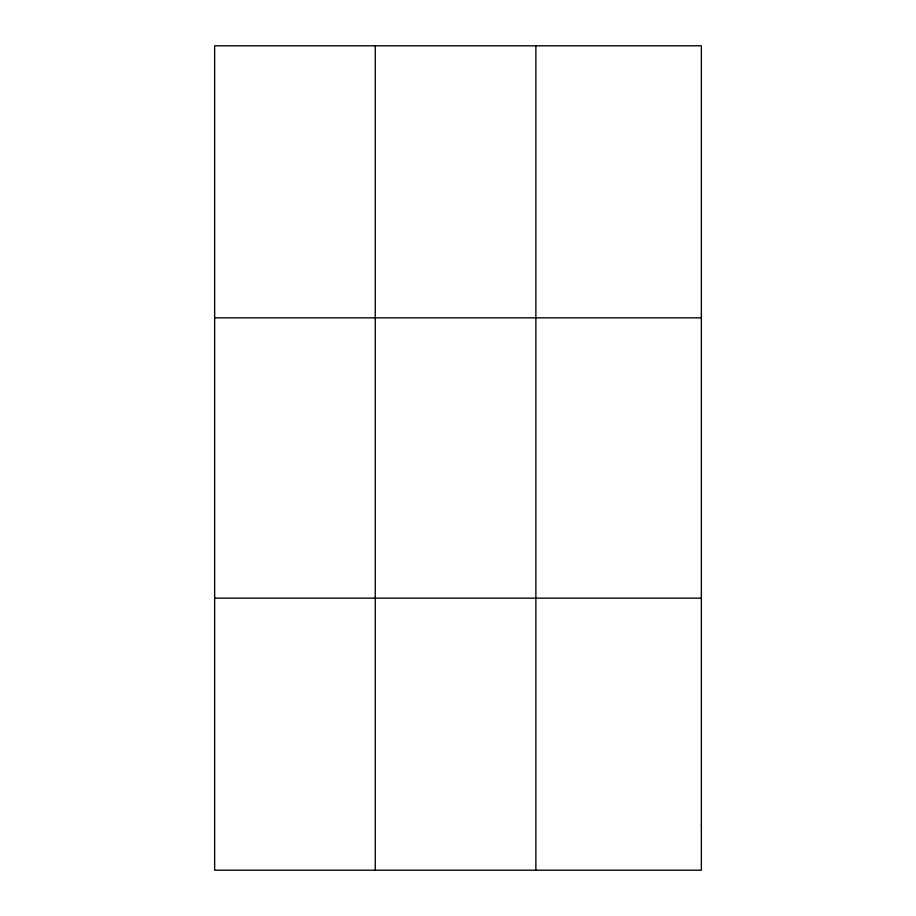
<?xml version="1.0" encoding="UTF-8"?>
<svg xmlns="http://www.w3.org/2000/svg" width="916" height="916" viewBox="0 0 916 916"><rect width="100%" height="100%" fill="white"/><g stroke="black" fill="none" stroke-linecap="round" stroke-linejoin="round"><path stroke-width="1.37" d="M375.262 870.2L375.262 45.8M535.871 870.2L535.871 45.8M214.642 317.852L701.358 317.852M214.642 598.148L701.358 598.148M701.358 824.858L701.358 870.2L214.642 870.2L214.642 45.8L701.358 45.8L701.358 824.858"/></g></svg>
